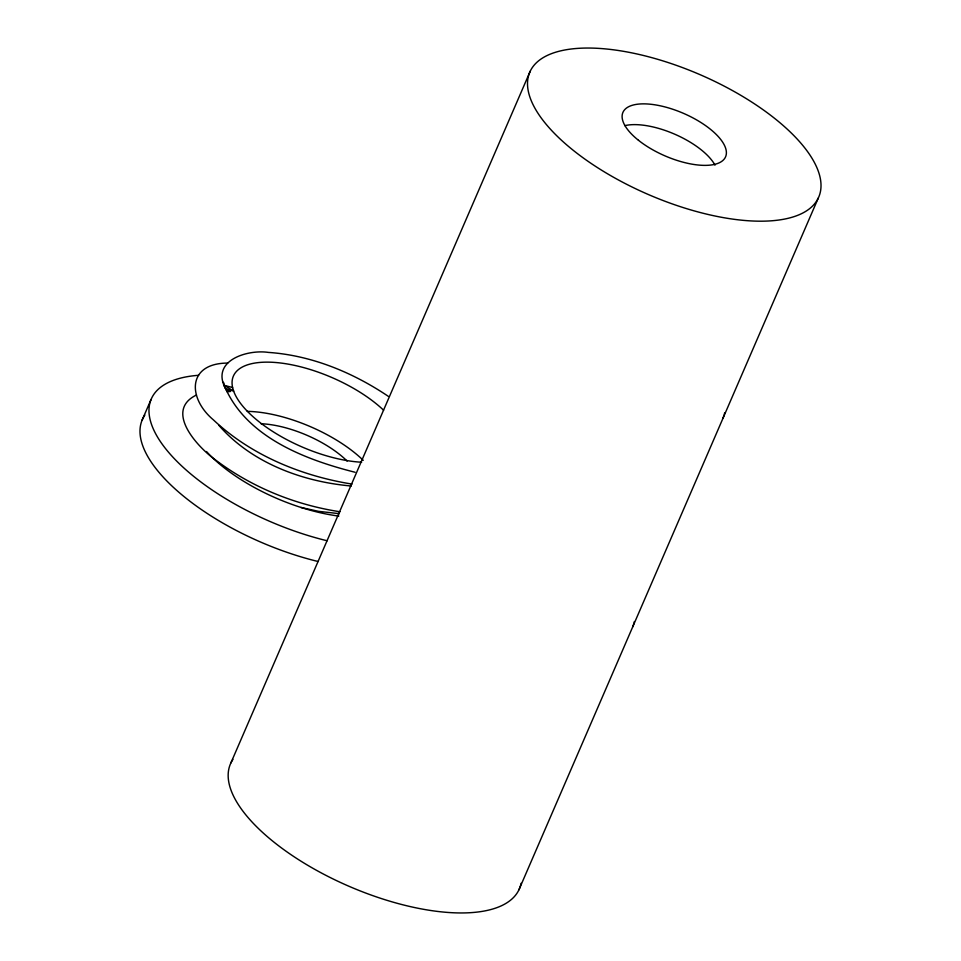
<?xml version="1.0" encoding="UTF-8"?>
<svg xmlns="http://www.w3.org/2000/svg" width="961" height="961" viewBox="0 0 961 961"><rect width="100%" height="100%" fill="white"/><g stroke="black" fill="none" stroke-linecap="round" stroke-linejoin="round"><path stroke-width="1.44" d="M632.638 626.944L633.683 624.218A157.388 65.264 23.4 0 0 634.356 621.539M722.924 418.287L723.981 415.572A157.388 65.264 23.4 0 0 724.642 412.894M142.048 420.305L151.033 399.548M230.88 762.962L530.232 71.21M518.94 889.79L818.292 198.038A157.388 65.264 23.4 0 0 626.608 51.87A157.388 65.264 23.4 0 0 577.897 153.952A157.388 65.264 23.4 0 0 818.292 198.038M196.464 395.007C163.851 410.755 197.546 446.997 215.048 459.586C251.374 487.155 295.051 504.873 340.05 511.769M383.607 410.215A91.115 37.791 23.4 0 0 284.576 363.546A91.115 37.791 23.4 0 0 232.598 387.535L224.117 385.313L227.108 391.728L230.388 391.427L225.427 388.436C210.603 360.555 247.337 349.275 268.287 352.399C311.412 355.318 352.819 372.424 388.436 396.412M227.721 363.078C187.263 363.162 187.359 398.022 213.414 419.885C251.157 455.31 301.346 475.935 352.026 484.092M351.306 486.002C302.547 481.773 251.65 462.974 218.892 425.363M339.341 513.667L318.535 511.336L300.925 507.432A111.824 46.368 23.4 0 1 206.495 451.526M230.388 391.427L226.736 390.971L224.117 385.313L233.667 391.115L225.751 388.869M355.114 472.271C307.112 460.139 250.365 438.841 227.108 391.728M223.132 382.19L224.129 383.427M232.598 387.535L233.799 391.547A91.115 37.791 23.4 0 0 361.648 462.229M327.148 540.767A157.388 65.264 23.4 0 1 164.848 447.718A157.388 65.264 23.4 0 1 198.603 375.295M318.163 561.524A157.388 65.264 23.4 0 1 144.835 415.128M247.241 411.368A91.115 37.791 23.4 0 1 363.246 460.331M260.984 423.729A68.748 28.506 23.4 0 1 347.137 461.076M338.837 516.069A111.824 46.368 23.4 0 1 300.925 507.432M521.09 883.279A157.388 65.264 23.4 0 1 349.804 886.631A157.388 65.264 23.4 0 1 232.934 759.394M624.818 125.651A55.918 23.184 23.4 0 1 675.054 134.336A55.918 23.184 23.4 0 1 715.008 165.16M638.452 140.27A55.918 23.184 23.4 0 0 724.978 157.976A55.918 23.184 23.4 0 0 659.342 105.614A55.918 23.184 23.4 0 0 638.452 140.27"/></g></svg>
